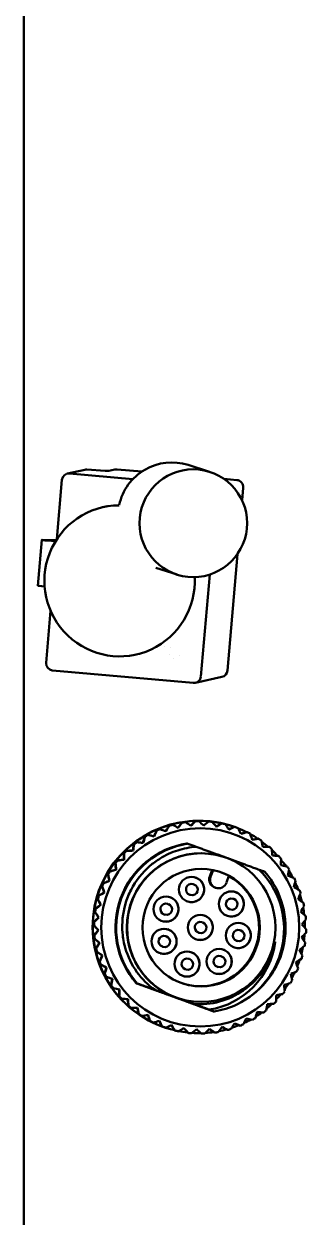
# Model space of a CAD drawing. Header units: millimetres. Extents: x 0 to 420, y 0 to 297.
# Drawn here: x 109.87 to 112.72, y 223.89 to 235.93 of the extents above; entities that cross this region are included whole.
import ezdxf

# ---------------------------------------------------------------- set-up
doc = ezdxf.new("R2010")
doc.units = ezdxf.units.MM
doc.header["$LTSCALE"] = 0.75
doc.layers.add('Visible', color=7, linetype='Continuous', lineweight=50)

msp = doc.modelspace()

# ---------------------------------------------------------------- linework, layer by layer
at = {"layer": 'Visible'}
for p, q in [((109.871, 257.455), (109.871, 207.455)), ((110.489, 231.433), (110.312, 231.394)), ((110.694, 231.423), (110.509, 231.435)), ((110.792, 231.434), (110.73, 231.421)), ((110.814, 231.436), (111.063, 231.414)), ((111.531, 231.482), (111.747, 231.413)), ((110.205, 230.732), (110.257, 231.33)), ((110.974, 231.339), (110.334, 231.395)), ((111.896, 231.34), (112.023, 231.329)), ((112.088, 231.252), (112.077, 231.125)), ((110.714, 231.065), (110.674, 231.056)), ((110.052, 230.726), (110.012, 230.263)), ((110.199, 230.723), (110.057, 230.726)), ((110.118, 230.718), (110.183, 230.713)), ((110.183, 230.713), (110.182, 230.695)), ((110.183, 230.713), (110.192, 230.712)), ((112.03, 230.583), (111.928, 229.406)), ((111.205, 230.443), (111.42, 230.375)), ((111.661, 229.347), (111.75, 230.376)), ((110.079, 230.256), (110.082, 230.255)), ((110.097, 229.485), (110.142, 230.01)), ((111.238, 229.652), (111.238, 229.652)), ((111.238, 229.652), (111.238, 229.652)), ((111.288, 229.647), (111.288, 229.647)), ((111.288, 229.647), (111.288, 229.647)), ((111.358, 229.641), (111.358, 229.641)), ((111.358, 229.641), (111.358, 229.641)), ((111.044, 229.577), (111.004, 229.568)), ((111.098, 229.591), (111.098, 229.591)), ((111.098, 229.591), (111.098, 229.591)), ((111.348, 229.569), (111.348, 229.569)), ((111.348, 229.569), (111.348, 229.569)), ((111.379, 229.531), (111.379, 229.531)), ((111.445, 229.561), (111.445, 229.561)), ((111.445, 229.561), (111.445, 229.561)), ((110.162, 229.408), (111.584, 229.282)), ((111.873, 229.343), (111.606, 229.283)), ((111.215, 227.794), (111.212, 227.794)), ((111.245, 227.808), (111.247, 227.807)), ((111.305, 227.786), (111.316, 227.805)), ((111.341, 227.841), (111.338, 227.842)), ((111.372, 227.851), (111.374, 227.85)), ((111.43, 227.822), (111.443, 227.839)), ((111.472, 227.872), (111.469, 227.873)), ((111.504, 227.878), (111.506, 227.877)), ((111.558, 227.842), (111.572, 227.857)), ((111.605, 227.886), (111.603, 227.887)), ((111.638, 227.888), (111.64, 227.887)), ((111.687, 227.845), (111.703, 227.858)), ((111.74, 227.884), (111.737, 227.885)), ((111.772, 227.881), (111.775, 227.88)), ((111.816, 227.833), (111.834, 227.843)), ((111.873, 227.865), (111.871, 227.865)), ((111.905, 227.858), (111.907, 227.857)), ((111.961, 227.812), (111.942, 227.804)), ((112.003, 227.829), (112, 227.829)), ((111.011, 227.676), (111.013, 227.675)), ((111.075, 227.669), (111.053, 227.672)), ((111.075, 227.669), (111.081, 227.69)), ((111.096, 227.731), (111.093, 227.732)), ((111.124, 227.749), (111.126, 227.749)), ((111.186, 227.735), (111.165, 227.74)), ((111.186, 227.735), (111.195, 227.755)), ((111.189, 227.734), (111.186, 227.735)), ((112.083, 227.766), (112.064, 227.76)), ((112.127, 227.777), (112.124, 227.778)), ((112.179, 227.701), (112.199, 227.704)), ((112.244, 227.71), (112.241, 227.711)), ((110.886, 227.563), (110.883, 227.564)), ((110.908, 227.589), (110.911, 227.588)), ((110.973, 227.59), (110.951, 227.59)), ((110.976, 227.612), (110.973, 227.59)), ((110.976, 227.59), (110.973, 227.59)), ((110.985, 227.654), (110.983, 227.654)), ((111.078, 227.668), (111.075, 227.669)), ((111.52, 227.662), (111.52, 227.662)), ((111.521, 227.662), (111.521, 227.662)), ((111.522, 227.662), (111.522, 227.662)), ((111.524, 227.661), (111.523, 227.661)), ((111.525, 227.661), (111.524, 227.661)), ((111.526, 227.661), (111.525, 227.661)), ((111.527, 227.66), (111.526, 227.66)), ((112.286, 227.628), (112.306, 227.628)), ((112.351, 227.629), (112.349, 227.63)), ((110.798, 227.461), (110.796, 227.462)), ((110.817, 227.49), (110.82, 227.489)), ((110.881, 227.499), (110.859, 227.496)), ((110.881, 227.499), (110.882, 227.521)), ((110.884, 227.498), (110.881, 227.499)), ((111.887, 227.529), (111.889, 227.528)), ((112.383, 227.542), (112.402, 227.54)), ((112.447, 227.535), (112.445, 227.536)), ((112.468, 227.444), (112.487, 227.44)), ((112.531, 227.43), (112.529, 227.431)), ((110.724, 227.349), (110.721, 227.35)), ((110.739, 227.38), (110.742, 227.379)), ((110.802, 227.398), (110.78, 227.392)), ((110.802, 227.398), (110.8, 227.419)), ((110.805, 227.397), (110.802, 227.398)), ((111.75, 227.328), (111.774, 227.395)), ((111.758, 227.325), (111.783, 227.393)), ((111.944, 227.335), (111.919, 227.267)), ((110.664, 227.228), (110.662, 227.229)), ((110.676, 227.261), (110.678, 227.261)), ((110.684, 227.168), (110.676, 227.189)), ((110.736, 227.287), (110.715, 227.278)), ((110.736, 227.287), (110.731, 227.308)), ((110.738, 227.286), (110.736, 227.287)), ((111.59, 227.249), (111.583, 227.252)), ((111.813, 227.214), (111.805, 227.217)), ((110.62, 227.101), (110.618, 227.102)), ((110.628, 227.136), (110.63, 227.135)), ((110.684, 227.168), (110.665, 227.157)), ((110.687, 227.167), (110.684, 227.168)), ((111.556, 227.143), (111.549, 227.145)), ((111.992, 227.103), (111.985, 227.105)), ((110.593, 226.969), (110.59, 226.97)), ((110.596, 227.005), (110.598, 227.004)), ((110.647, 227.044), (110.63, 227.031)), ((110.647, 227.044), (110.637, 227.064)), ((110.65, 227.043), (110.647, 227.044)), ((111.331, 227.051), (111.324, 227.053)), ((111.958, 226.996), (111.951, 226.999)), ((110.582, 226.835), (110.58, 226.836)), ((110.581, 226.871), (110.583, 226.871)), ((110.627, 226.917), (110.611, 226.901)), ((110.627, 226.917), (110.614, 226.935)), ((110.63, 226.916), (110.627, 226.917)), ((111.298, 226.944), (111.291, 226.947)), ((111.678, 226.867), (111.671, 226.869)), ((110.582, 226.737), (110.585, 226.736)), ((110.622, 226.788), (110.608, 226.804)), ((110.622, 226.788), (110.609, 226.77)), ((110.625, 226.787), (110.622, 226.788)), ((111.312, 226.726), (111.304, 226.728)), ((111.645, 226.76), (111.638, 226.762)), ((112.063, 226.785), (112.055, 226.787)), ((110.588, 226.701), (110.586, 226.702)), ((110.601, 226.603), (110.603, 226.603)), ((110.618, 226.674), (110.634, 226.659)), ((110.634, 226.659), (110.623, 226.64)), ((110.637, 226.658), (110.634, 226.659)), ((111.278, 226.619), (111.271, 226.621)), ((112.029, 226.678), (112.022, 226.681)), ((110.611, 226.568), (110.608, 226.569)), ((110.636, 226.474), (110.638, 226.473)), ((110.662, 226.533), (110.644, 226.545)), ((110.662, 226.533), (110.653, 226.513)), ((110.665, 226.532), (110.662, 226.533)), ((111.544, 226.497), (111.537, 226.5)), ((111.869, 226.523), (111.862, 226.525)), ((110.65, 226.44), (110.648, 226.44)), ((110.705, 226.411), (110.686, 226.421)), ((110.687, 226.349), (110.689, 226.348)), ((110.705, 226.411), (110.699, 226.39)), ((110.708, 226.41), (110.705, 226.411)), ((111.51, 226.391), (111.503, 226.393)), ((111.835, 226.416), (111.828, 226.419)), ((110.705, 226.317), (110.703, 226.318)), ((110.764, 226.296), (110.743, 226.303)), ((110.753, 226.232), (110.755, 226.231)), ((110.764, 226.296), (110.76, 226.274)), ((110.766, 226.295), (110.764, 226.296)), ((111.008, 226.252), (111.008, 226.252)), ((111.009, 226.252), (111.009, 226.252)), ((111.01, 226.252), (111.01, 226.252)), ((111.011, 226.252), (111.011, 226.251)), ((111.012, 226.251), (111.012, 226.251)), ((111.013, 226.251), (111.013, 226.251)), ((111.014, 226.251), (111.014, 226.25)), ((110.775, 226.202), (110.773, 226.203)), ((110.833, 226.124), (110.836, 226.123)), ((110.836, 226.189), (110.835, 226.167)), ((111.749, 225.983), (111.122, 226.211)), ((111.259, 226.161), (111.259, 226.161)), ((111.26, 226.161), (111.26, 226.161)), ((111.261, 226.161), (111.261, 226.161)), ((111.262, 226.16), (111.262, 226.16)), ((111.263, 226.16), (111.263, 226.16)), ((111.264, 226.16), (111.264, 226.16)), ((111.265, 226.159), (111.265, 226.159)), ((111.266, 226.159), (111.266, 226.159)), ((110.859, 226.097), (110.857, 226.098)), ((110.921, 226.091), (110.923, 226.07)), ((110.927, 226.027), (110.929, 226.026)), ((110.955, 226.003), (110.953, 226.004)), ((111.018, 226.005), (111.022, 225.984)), ((111.436, 226.098), (111.438, 226.097)), ((111.536, 226.06), (111.536, 226.06)), ((111.537, 226.06), (111.537, 226.06)), ((111.538, 226.06), (111.538, 226.06)), ((111.539, 226.059), (111.539, 226.059)), ((111.54, 226.059), (111.54, 226.059)), ((111.541, 226.059), (111.542, 226.059)), ((111.542, 226.058), (111.543, 226.058)), ((111.543, 226.058), (111.544, 226.058)), ((111.031, 225.942), (111.034, 225.942)), ((111.063, 225.922), (111.06, 225.923)), ((111.125, 225.932), (111.131, 225.912)), ((111.146, 225.872), (111.148, 225.871)), ((111.24, 225.873), (111.249, 225.854)), ((111.788, 225.969), (111.788, 225.969)), ((111.789, 225.968), (111.789, 225.969)), ((111.79, 225.968), (111.79, 225.968)), ((111.791, 225.968), (111.791, 225.968)), ((111.792, 225.968), (111.792, 225.968)), ((111.793, 225.967), (111.793, 225.967)), ((111.794, 225.967), (111.794, 225.967)), ((111.179, 225.855), (111.177, 225.856)), ((111.268, 225.816), (111.271, 225.815)), ((111.362, 225.828), (111.373, 225.812)), ((111.397, 225.776), (111.399, 225.775)), ((111.488, 225.8), (111.501, 225.785)), ((111.529, 225.752), (111.531, 225.751)), ((111.617, 225.787), (111.631, 225.774)), ((111.663, 225.745), (111.666, 225.745)), ((111.746, 225.791), (111.762, 225.78)), ((111.798, 225.755), (111.8, 225.755)), ((111.874, 225.811), (111.891, 225.802)), ((111.929, 225.782), (111.932, 225.781)), ((111.999, 225.847), (112.017, 225.84)), ((112.057, 225.825), (112.059, 225.824))]:
    msp.add_line(p, q, dxfattribs=at)
for centre, radius in [((111.584, 230.894), 0.544), ((111.566, 227.198), 0.127), ((111.308, 227), 0.127), ((111.968, 227.052), 0.127), ((111.655, 226.815), 0.127), ((112.039, 226.734), 0.127), ((111.288, 226.675), 0.127), ((111.845, 226.472), 0.127), ((111.52, 226.446), 0.127)]:
    msp.add_circle(centre, radius, dxfattribs=at)
at = {"layer": 'Visible', "extrusion": (0, 0, -1)}
msp.add_circle((-111.664, 226.813), 0.593, dxfattribs=at)
msp.add_arc((-110.504, 231.363), 0.0714, 77.4897, 93.7479, dxfattribs=at)
at = {"layer": 'Visible'}
for centre, radius, start, end in [((110.75, 232.147), 0.726, 265.5584, 268.7375), ((111.367, 230.963), 0.544, 72.51, 167.7974), ((110.327, 231.325), 0.0708, 87.4351, 173.8462), ((110.168, 229.478), 0.0708, 176.066, 262.677), ((111.637, 226.821), 1.071, 72.4667, 160.0199), ((111.639, 226.821), 1.071, 72.4667, 160.0199), ((111.64, 226.82), 1.071, 70.3854, 160.02), ((113.185, 226.915), 2.159, 155.9832, 157.1213), ((111.651, 226.817), 1.071, 112.2785, 114.1611), ((113.228, 226.697), 2.209, 148.8015, 149.9146), ((111.651, 226.817), 1.071, 105.0785, 106.961), ((113.271, 226.446), 2.298, 141.6325, 142.7032), ((111.651, 226.817), 1.071, 97.8784, 99.7609), ((113.308, 226.151), 2.434, 134.4758, 135.4875), ((111.651, 226.817), 1.071, 90.6782, 92.5608), ((113.332, 225.794), 2.629, 127.3306, 128.2676), ((111.651, 226.817), 1.071, 83.4781, 85.3606), ((113.333, 225.353), 2.907, 120.1961, 121.0438), ((111.651, 226.817), 1.071, 76.2779, 78.1604), ((113.296, 224.787), 3.307, 113.0711, 113.8167), ((111.651, 226.817), 1.071, 126.6785, 128.5611), ((113.146, 227.111), 2.144, 163.1781, 164.3233), ((111.651, 226.817), 1.071, 119.4786, 121.3611), ((113.197, 224.026), 3.902, 105.9545, 106.5865), ((111.64, 226.82), 1.071, 49.0687, 53.7265), ((111.654, 226.816), 0.857, 98.9895, 221.0777), ((111.654, 226.816), 0.857, 98.9897, 221.0775), ((111.655, 226.815), 0.857, 98.9895, 221.0777), ((111.655, 226.815), 0.857, 98.9897, 221.0775), ((111.656, 226.815), 0.857, 98.9895, 221.0777), ((111.656, 226.815), 0.857, 98.9897, 221.0775), ((111.657, 226.815), 0.857, 98.9895, 221.0777), ((111.657, 226.815), 0.857, 98.9897, 221.0775), ((111.658, 226.814), 0.857, 98.9895, 221.0777), ((111.658, 226.814), 0.857, 98.9897, 221.0775), ((111.659, 226.814), 0.857, 98.9895, 221.0777), ((111.66, 226.814), 0.857, 98.9897, 221.0775), ((111.66, 226.814), 0.857, 98.9895, 221.0777), ((111.661, 226.814), 0.857, 98.9897, 221.0775), ((113.1, 227.472), 2.219, 177.6076, 178.713), ((111.651, 226.817), 1.071, 133.8784, 135.761), ((113.116, 227.293), 2.164, 170.3863, 171.5205), ((111.651, 226.817), 1.071, 141.0783, 142.9608), ((113.102, 227.657), 2.315, 184.8419, 185.9007), ((111.651, 226.817), 1.071, 148.2781, 150.1606), ((113.128, 227.865), 2.461, 192.0886, 193.0839), ((111.81, 223.665), 3.866, 105.4505, 106.0831), ((111.655, 226.815), 0.593, 252.9771, 60.8365), ((111.566, 227.198), 0.127, 252.559, 72.461), ((111.83, 227.299), 0.0857, 160.0195, 252.51), ((111.839, 227.296), 0.0857, 160.0195, 340.0195), ((111.663, 226.813), 0.593, 61.7066, 72.4732), ((111.658, 226.797), 0.843, 295.6268, 45.3733), ((111.66, 226.814), 0.857, 297.8478, 41.0501), ((111.64, 226.82), 1.071, 27.7991, 31.9907), ((111.651, 226.817), 1.071, 155.4779, 157.3604), ((113.184, 228.115), 2.674, 199.347, 200.2628), ((111.973, 224.261), 3.269, 112.6197, 113.3681), ((111.566, 227.198), 0.0559, 72.51, 252.51), ((111.573, 227.196), 0.0559, 252.5103, 72.5087), ((111.637, 226.821), 1.071, 160.0182, 252.5522), ((111.639, 226.821), 1.071, 160.0182, 252.5522), ((111.64, 226.82), 1.071, 160.0181, 256.8259), ((111.651, 226.817), 1.071, 162.6777, 164.5602), ((113.281, 228.437), 2.979, 206.6162, 207.4378), ((112.092, 224.664), 2.873, 119.7921, 120.6442), ((111.307, 227), 0.127, 252.559, 72.461), ((111.968, 227.052), 0.0559, 72.51, 252.51), ((111.968, 227.052), 0.127, 252.559, 72.461), ((111.975, 227.05), 0.0559, 252.5103, 72.5087), ((111.651, 226.817), 1.071, 169.8775, 171.76), ((113.435, 228.881), 3.426, 213.8952, 214.6092), ((112.193, 224.954), 2.6, 126.9683, 127.9102), ((111.307, 227), 0.0559, 72.51, 252.51), ((111.315, 226.998), 0.0559, 252.5103, 72.5087), ((111.651, 226.817), 1.071, 177.0773, 178.9598), ((113.674, 229.544), 4.112, 221.1827, 221.7775), ((112.29, 225.172), 2.41, 134.1485, 135.1651), ((111.654, 226.816), 0.0559, 72.51, 252.51), ((111.654, 226.816), 0.127, 252.559, 72.461), ((111.662, 226.813), 0.0559, 252.5103, 72.5087), ((112.039, 226.734), 0.127, 252.559, 72.461), ((112.389, 225.345), 2.281, 141.333, 142.4081), ((111.651, 226.817), 1.071, 184.2771, 186.1597), ((111.288, 226.675), 0.0559, 72.51, 252.51), ((111.288, 226.675), 0.127, 252.559, 72.461), ((111.295, 226.672), 0.0559, 252.5103, 72.5087), ((112.039, 226.734), 0.0559, 72.51, 252.51), ((112.046, 226.732), 0.0559, 252.5103, 72.5087), ((111.64, 226.82), 1.071, 352.4356, 356.1086), ((112.497, 225.493), 2.198, 148.5222, 149.6384), ((111.651, 226.817), 1.071, 191.477, 193.3596), ((111.621, 226.774), 0.798, 278.9412, 352.4277), ((111.845, 226.472), 0.127, 252.559, 72.461), ((112.616, 225.627), 2.154, 155.7161, 156.8557), ((111.651, 226.817), 1.071, 198.6769, 200.5595), ((111.52, 226.446), 0.0559, 72.51, 252.51), ((111.52, 226.446), 0.127, 252.559, 72.461), ((111.527, 226.444), 0.0559, 252.5103, 72.5087), ((111.845, 226.472), 0.0559, 72.51, 252.51), ((111.852, 226.47), 0.0559, 252.5103, 72.5087), ((112.75, 225.76), 2.145, 162.9148, 164.0597), ((111.651, 226.817), 1.071, 205.8769, 207.7594), ((112.898, 225.902), 2.171, 170.1183, 171.2505), ((111.651, 226.817), 1.071, 213.0769, 214.9595), ((113.065, 226.063), 2.232, 177.3264, 178.4283), ((111.651, 226.817), 1.071, 220.277, 222.1595), ((111.647, 226.811), 0.771, 265.4836, 305.0557), ((111.64, 226.82), 1.071, 316.8172, 320.6009), ((113.25, 226.255), 2.334, 184.5392, 185.5934), ((111.651, 226.817), 1.071, 227.4771, 229.3597), ((113.457, 226.491), 2.487, 191.7563, 192.7465), ((111.651, 226.817), 1.071, 234.6773, 236.5598), ((113.689, 226.792), 2.704, 198.9774, 199.8883), ((111.651, 226.817), 1.071, 241.8774, 243.76), ((113.954, 227.185), 3.015, 206.2022, 207.0198), ((111.651, 226.817), 1.071, 249.0777, 250.9602), ((114.264, 227.72), 3.464, 213.4303, 214.142), ((111.64, 226.82), 1.071, 258.9739, 263.9365), ((114.646, 228.486), 4.146, 220.6613, 221.2563), ((111.64, 226.82), 1.071, 280.7889, 285.2311)]:
    msp.add_arc(centre, radius, start, end, dxfattribs=at)
at = {"layer": 'Visible', "extrusion": (0, 0, -1)}
for centre, major_axis, ratio, start_param, end_param in [((110.807, 231.365), (-0.0155, 0.0697), 0.996754, 0, 0.305433), ((112.017, 231.258), (-0.0155, 0.0697), 0.996754, 0.305433, 1.87623), ((110.084, 230.257), (-0.0723, 0.0062), 0.02421, -1.493913, 0), ((111.858, 229.413), (-0.0155, 0.0697), 0.996754, 1.87623, 3.141593), ((111.654, 226.816), (0, 1), 0.999976, 1.570796333459493, 7.85398164063908), ((111.653, 226.816), (0.758, 0.758), 1, -1.207074, -1.174218), ((111.653, 226.816), (0.758, 0.758), 1, -1.081412, -1.048557), ((111.653, 226.816), (0.758, 0.758), 1, -0.955751, -0.922896), ((111.653, 226.816), (0.758, 0.758), 1, -0.83009, -0.797235), ((111.653, 226.816), (0.758, 0.758), 1, -0.70443, -0.671574), ((111.653, 226.816), (0.758, 0.758), 1, -0.578769, -0.545913), ((111.653, 226.816), (0.758, 0.758), 1, -0.453108, -0.420252), ((111.653, 226.816), (0.758, 0.758), 1, -1.458398, -1.425543), ((111.653, 226.816), (0.758, 0.758), 1, -1.332736, -1.29988), ((111.653, 226.816), (-0.758, 0.758), 1, 1.24335, 1.276206), ((111.653, 226.816), (0.758, 0.758), 1, -0.201784, -0.168928), ((111.662, 226.813), (0, 0.75), 0.999976, 3.490302, 6.588795), ((111.662, 226.813), (0, 0.75), 0.999976, 3.446835, 6.588427), ((111.653, 226.816), (0.758, 0.758), 1, 4.699124, 4.731979), ((111.664, 226.813), (0, 0.75), 0.999976, 1.570796290613891, 7.853981597793477), ((111.653, 226.816), (0.758, 0.758), 1, -0.076121, -0.043265), ((111.653, 226.816), (-0.758, 0.758), 1, 6.144256, 6.177112), ((111.653, 226.816), (0.758, 0.758), 1, 0.049543, 0.082399), ((111.653, 226.816), (0.758, 0.758), 1, 0.175207, 0.208063), ((111.653, 226.816), (0.758, 0.758), 1, 4.447795, 4.480651), ((111.653, 226.816), (0.758, 0.758), 1, 0.300872, 0.333729), ((111.653, 226.816), (0.758, 0.758), 1, 4.322129, 4.354985), ((111.653, 226.816), (0.758, 0.758), 1, 0.426538, 0.459394), ((111.653, 226.816), (0.758, 0.758), 1, 4.196463, 4.22932), ((111.653, 226.816), (0.758, 0.758), 1, 4.070797, 4.103653), ((111.653, 226.816), (0.758, 0.758), 1, 0.552204, 0.585061), ((111.653, 226.816), (0.758, 0.758), 1, 3.94513, 3.977987), ((111.653, 226.816), (0.758, 0.758), 1, 0.677871, 0.710727), ((111.653, 226.816), (0.758, 0.758), 1, 3.819463, 3.85232), ((111.653, 226.816), (0.758, 0.758), 1, 0.803537, 0.836394), ((111.653, 226.816), (0.758, 0.758), 1, 3.693797, 3.726653), ((111.661, 226.813), (0, 0.764), 0.999976, 1.76151, 2.546908), ((111.653, 226.816), (0.758, 0.758), 1, 0.929204, 0.962061), ((111.653, 226.816), (0.758, 0.758), 1, 3.568131, 3.600987), ((111.653, 226.816), (0.758, 0.758), 1, 1.05487, 1.087727), ((111.653, 226.816), (0.758, 0.758), 1, 3.442465, 3.475321), ((111.653, 226.816), (0.758, 0.758), 1, 1.180536, 1.213393), ((111.653, 226.816), (-0.758, 0.758), 1, 4.887596, 4.920452), ((111.653, 226.816), (0.758, 0.758), 1, 1.306202, 1.339058), ((111.653, 226.816), (0.758, 0.758), 1, 3.191135, 3.223991), ((111.662, 226.813), (0.53, 0.53), 1, 2.661078, 2.704913), ((111.653, 226.816), (-0.758, 0.758), 1, 3.002663, 3.035519), ((111.653, 226.816), (0.758, 0.758), 1, 3.065472, 3.098328), ((111.661, 226.814), (0, 0.857), 0.999976, 2.704904, 2.984941), ((111.653, 226.816), (0.758, 0.758), 1, 1.557531, 1.590387), ((111.653, 226.816), (0.758, 0.758), 1, 2.939809, 2.972665), ((111.653, 226.816), (-0.758, 0.758), 1, 4.384943, 4.417799), ((111.653, 226.816), (0.758, 0.758), 1, 1.808857, 1.841713), ((111.653, 226.816), (-0.758, 0.758), 1, 3.253991, 3.286846), ((111.651, 226.817), (0.758, 0.758), 1, 2.688485, 2.72134), ((111.653, 226.816), (0.758, 0.758), 1, 2.688485, 2.72134), ((111.653, 226.816), (0.758, 0.758), 1, 2.562824, 2.595679), ((111.653, 226.816), (0.758, 0.758), 1, 2.437163, 2.470018), ((111.653, 226.816), (0.758, 0.758), 1, 2.311502, 2.344358), ((111.653, 226.816), (0.758, 0.758), 1, 2.185842, 2.218697), ((111.653, 226.816), (0.758, 0.758), 1, 2.060181, 2.093036), ((111.653, 226.816), (0.758, 0.758), 1, 1.934519, 1.967374)]:
    msp.add_ellipse(centre, major_axis=major_axis, ratio=ratio, start_param=start_param, end_param=end_param, dxfattribs=at)
at = {"layer": 'Visible'}
for centre, major_axis, ratio, start_param, end_param in [((110.331, 231.391), (-0.017, 0.0008), 0.250732, 4.544077, 4.742499), ((110.839, 230.312), (-0.165, 0.744), 0.996754, -0.215035, 4.544761), ((110.124, 230.719), (-0.0723, 0.0062), 0.02421, -0.372344, 1.493913), ((110.16, 229.412), (-0.0169, 0.0021), 0.216499, 1.53875, 1.737173), ((111.585, 229.286), (-0.0168, 0.0013), 0.221772, 1.520669, 1.719092), ((111.648, 226.817), (-0.727, 0.727), 1, -0.069721, -0.064783), ((111.648, 226.817), (-0.727, 0.727), 1, 0.937814, 0.942994)]:
    msp.add_ellipse(centre, major_axis=major_axis, ratio=ratio, start_param=start_param, end_param=end_param, dxfattribs=at)
for points in [[(111.044, 229.577), (111.044, 229.577), (111.045, 229.577), (111.045, 229.577)], [(111.189, 227.734), (111.198, 227.754), (111.206, 227.774), (111.215, 227.794)], [(111.247, 227.807), (111.267, 227.8), (111.288, 227.792), (111.308, 227.785)], [(111.308, 227.785), (111.319, 227.804), (111.33, 227.822), (111.341, 227.841)], [(111.374, 227.85), (111.394, 227.841), (111.413, 227.83), (111.432, 227.82)], [(111.432, 227.82), (111.445, 227.838), (111.459, 227.855), (111.472, 227.872)], [(111.506, 227.877), (111.524, 227.865), (111.542, 227.853), (111.56, 227.84)], [(111.56, 227.84), (111.575, 227.856), (111.59, 227.871), (111.605, 227.886)], [(111.64, 227.887), (111.657, 227.873), (111.673, 227.858), (111.689, 227.844)], [(111.689, 227.844), (111.706, 227.857), (111.723, 227.871), (111.74, 227.884)], [(111.775, 227.88), (111.789, 227.864), (111.803, 227.848), (111.818, 227.831)], [(111.818, 227.831), (111.836, 227.842), (111.855, 227.854), (111.873, 227.865)], [(111.907, 227.857), (111.919, 227.839), (111.931, 227.821), (111.944, 227.803)], [(111.944, 227.803), (111.963, 227.811), (111.983, 227.82), (112.003, 227.829)], [(112.036, 227.817), (112.045, 227.797), (112.055, 227.778), (112.065, 227.759)], [(112.036, 227.815), (112.065, 227.804), (112.094, 227.791), (112.122, 227.777)], [(111.013, 227.675), (111.035, 227.673), (111.056, 227.671), (111.078, 227.668)], [(111.078, 227.668), (111.084, 227.689), (111.09, 227.71), (111.096, 227.731)], [(111.126, 227.749), (111.147, 227.744), (111.168, 227.739), (111.189, 227.734)], [(112.065, 227.759), (112.086, 227.765), (112.106, 227.771), (112.127, 227.777)], [(112.158, 227.761), (112.165, 227.741), (112.173, 227.72), (112.18, 227.7)], [(112.159, 227.757), (112.186, 227.743), (112.212, 227.727), (112.237, 227.71)], [(112.18, 227.7), (112.201, 227.703), (112.222, 227.707), (112.244, 227.71)], [(112.273, 227.69), (112.277, 227.669), (112.282, 227.648), (112.286, 227.627)], [(110.884, 227.498), (110.885, 227.52), (110.885, 227.542), (110.886, 227.563)], [(110.911, 227.588), (110.932, 227.589), (110.954, 227.589), (110.976, 227.59)], [(110.976, 227.59), (110.979, 227.611), (110.982, 227.632), (110.985, 227.654)], [(111.52, 227.662), (111.521, 227.662), (111.521, 227.662), (111.521, 227.662)], [(111.521, 227.662), (111.522, 227.662), (111.522, 227.662), (111.522, 227.662)], [(111.522, 227.662), (111.523, 227.662), (111.523, 227.661), (111.523, 227.661)], [(111.524, 227.661), (111.524, 227.661), (111.524, 227.661), (111.524, 227.661)], [(111.525, 227.661), (111.525, 227.661), (111.525, 227.661), (111.525, 227.661)], [(111.526, 227.661), (111.526, 227.661), (111.526, 227.66), (111.526, 227.66)], [(111.527, 227.66), (111.555, 227.65), (111.583, 227.64), (111.612, 227.629)], [(112.286, 227.627), (112.308, 227.627), (112.33, 227.628), (112.351, 227.629)], [(112.377, 227.606), (112.379, 227.584), (112.381, 227.563), (112.383, 227.541)], [(112.378, 227.597), (112.398, 227.578), (112.418, 227.557), (112.437, 227.537)], [(110.805, 227.397), (110.802, 227.418), (110.8, 227.44), (110.798, 227.461)], [(110.82, 227.489), (110.841, 227.492), (110.862, 227.495), (110.884, 227.498)], [(112.383, 227.541), (112.405, 227.539), (112.426, 227.537), (112.447, 227.535)], [(112.471, 227.509), (112.47, 227.487), (112.469, 227.466), (112.468, 227.444)], [(112.468, 227.444), (112.489, 227.439), (112.51, 227.434), (112.531, 227.43)], [(112.47, 227.498), (112.487, 227.477), (112.504, 227.455), (112.519, 227.433)], [(110.738, 227.286), (110.734, 227.307), (110.729, 227.328), (110.724, 227.349)], [(110.742, 227.379), (110.763, 227.385), (110.783, 227.391), (110.805, 227.397)], [(112.25, 227.397), (112.269, 227.39), (112.288, 227.384), (112.306, 227.377)], [(112.551, 227.401), (112.547, 227.38), (112.544, 227.358), (112.54, 227.337)], [(112.54, 227.337), (112.561, 227.329), (112.581, 227.322), (112.601, 227.315)], [(110.687, 227.167), (110.679, 227.188), (110.672, 227.208), (110.664, 227.228)], [(110.678, 227.261), (110.698, 227.269), (110.718, 227.277), (110.738, 227.286)], [(112.617, 227.284), (112.611, 227.263), (112.605, 227.242), (112.599, 227.221)], [(112.599, 227.221), (112.618, 227.212), (112.637, 227.202), (112.656, 227.192)], [(112.613, 227.269), (112.623, 227.246), (112.633, 227.223), (112.642, 227.199)], [(110.65, 227.043), (110.64, 227.063), (110.63, 227.082), (110.62, 227.101)], [(110.63, 227.135), (110.649, 227.146), (110.668, 227.156), (110.687, 227.167)], [(112.668, 227.159), (112.659, 227.139), (112.651, 227.12), (112.642, 227.1)], [(112.642, 227.1), (112.66, 227.088), (112.678, 227.075), (112.696, 227.064)], [(112.661, 227.144), (112.669, 227.121), (112.675, 227.097), (112.681, 227.073)], [(110.63, 226.916), (110.617, 226.934), (110.605, 226.952), (110.593, 226.969)], [(110.598, 227.004), (110.616, 227.017), (110.633, 227.03), (110.65, 227.043)], [(112.703, 227.029), (112.692, 227.011), (112.681, 226.992), (112.67, 226.974)], [(112.67, 226.974), (112.686, 226.959), (112.702, 226.945), (112.718, 226.931)], [(112.694, 227.014), (112.698, 226.99), (112.702, 226.967), (112.704, 226.943)], [(110.625, 226.787), (110.611, 226.803), (110.596, 226.819), (110.582, 226.835)], [(110.583, 226.871), (110.599, 226.886), (110.614, 226.901), (110.63, 226.916)], [(112.722, 226.896), (112.708, 226.879), (112.695, 226.862), (112.682, 226.845)], [(112.682, 226.845), (112.696, 226.829), (112.71, 226.813), (112.724, 226.796)], [(112.71, 226.881), (112.711, 226.858), (112.712, 226.834), (112.711, 226.811)], [(110.585, 226.736), (110.598, 226.753), (110.612, 226.77), (110.625, 226.787)], [(112.723, 226.761), (112.708, 226.746), (112.693, 226.731), (112.677, 226.716)], [(112.677, 226.716), (112.689, 226.698), (112.701, 226.68), (112.713, 226.662)], [(110.637, 226.658), (110.621, 226.673), (110.604, 226.687), (110.588, 226.701)], [(110.603, 226.603), (110.614, 226.621), (110.626, 226.64), (110.637, 226.658)], [(112.708, 226.628), (112.691, 226.615), (112.674, 226.602), (112.657, 226.588)], [(112.657, 226.588), (112.666, 226.569), (112.676, 226.55), (112.686, 226.531)], [(112.692, 226.615), (112.687, 226.593), (112.682, 226.571), (112.677, 226.549)], [(110.665, 226.532), (110.647, 226.544), (110.629, 226.556), (110.611, 226.568)], [(110.638, 226.473), (110.647, 226.492), (110.656, 226.512), (110.665, 226.532)], [(112.676, 226.497), (112.657, 226.486), (112.639, 226.475), (112.62, 226.464)], [(112.658, 226.487), (112.651, 226.465), (112.643, 226.444), (112.635, 226.423)], [(110.708, 226.41), (110.689, 226.42), (110.669, 226.43), (110.65, 226.44)], [(110.689, 226.348), (110.695, 226.369), (110.702, 226.389), (110.708, 226.41)], [(112.628, 226.371), (112.608, 226.363), (112.588, 226.354), (112.568, 226.346)], [(112.568, 226.346), (112.573, 226.325), (112.578, 226.304), (112.582, 226.283)], [(112.609, 226.363), (112.6, 226.343), (112.589, 226.322), (112.578, 226.302)], [(112.62, 226.464), (112.627, 226.444), (112.635, 226.424), (112.642, 226.404)], [(110.766, 226.295), (110.746, 226.302), (110.725, 226.31), (110.705, 226.317)], [(110.755, 226.231), (110.759, 226.252), (110.763, 226.274), (110.766, 226.295)], [(112.564, 226.253), (112.544, 226.247), (112.523, 226.241), (112.502, 226.235)], [(112.502, 226.235), (112.504, 226.213), (112.506, 226.192), (112.508, 226.171)], [(112.545, 226.247), (112.533, 226.228), (112.52, 226.209), (112.507, 226.19)], [(110.839, 226.188), (110.817, 226.193), (110.796, 226.197), (110.775, 226.202)], [(110.836, 226.123), (110.837, 226.145), (110.838, 226.166), (110.839, 226.188)], [(111.122, 226.211), (111.122, 226.211), (111.122, 226.211), (111.122, 226.211)], [(111.197, 226.184), (111.22, 226.176), (111.243, 226.167), (111.266, 226.159)], [(112.423, 226.133), (112.422, 226.111), (112.421, 226.09), (112.421, 226.068)], [(112.487, 226.143), (112.466, 226.14), (112.444, 226.136), (112.423, 226.133)], [(110.924, 226.091), (110.902, 226.093), (110.88, 226.095), (110.859, 226.097)], [(110.929, 226.026), (110.927, 226.048), (110.926, 226.069), (110.924, 226.091)], [(111.02, 226.005), (110.999, 226.004), (110.977, 226.004), (110.955, 226.003)], [(111.034, 225.942), (111.029, 225.963), (111.025, 225.984), (111.02, 226.005)], [(112.331, 226.042), (112.328, 226.021), (112.324, 225.999), (112.321, 225.978)], [(112.378, 226.043), (112.36, 226.027), (112.342, 226.01), (112.324, 225.995)], [(112.396, 226.044), (112.374, 226.043), (112.353, 226.043), (112.331, 226.042)], [(111.127, 225.932), (111.105, 225.929), (111.084, 225.925), (111.063, 225.922)], [(111.148, 225.871), (111.141, 225.891), (111.134, 225.912), (111.127, 225.932)], [(111.242, 225.873), (111.221, 225.867), (111.2, 225.861), (111.179, 225.855)], [(111.271, 225.815), (111.261, 225.834), (111.252, 225.854), (111.242, 225.873)], [(111.749, 225.983), (111.749, 225.983), (111.749, 225.983), (111.749, 225.983)], [(112.117, 225.898), (112.109, 225.878), (112.1, 225.858), (112.092, 225.838)], [(112.166, 225.887), (112.143, 225.874), (112.12, 225.862), (112.097, 225.851)], [(112.18, 225.883), (112.16, 225.888), (112.139, 225.893), (112.117, 225.898)], [(112.229, 225.963), (112.223, 225.942), (112.217, 225.922), (112.211, 225.901)], [(112.277, 225.958), (112.257, 225.944), (112.236, 225.929), (112.215, 225.916)], [(112.293, 225.957), (112.272, 225.959), (112.25, 225.961), (112.229, 225.963)], [(111.301, 225.804), (111.301, 225.804), (111.301, 225.804), (111.301, 225.804)], [(111.363, 225.829), (111.343, 225.82), (111.323, 225.812), (111.304, 225.803)], [(111.399, 225.775), (111.387, 225.793), (111.375, 225.811), (111.363, 225.829)], [(111.489, 225.8), (111.471, 225.789), (111.452, 225.778), (111.433, 225.767)], [(111.531, 225.751), (111.518, 225.768), (111.503, 225.784), (111.489, 225.8)], [(111.618, 225.788), (111.601, 225.774), (111.583, 225.761), (111.566, 225.748)], [(111.66, 225.749), (111.63, 225.748), (111.6, 225.749), (111.57, 225.751)], [(111.666, 225.745), (111.65, 225.759), (111.634, 225.773), (111.618, 225.788)], [(111.747, 225.792), (111.732, 225.776), (111.716, 225.761), (111.701, 225.746)], [(111.792, 225.759), (111.763, 225.755), (111.735, 225.752), (111.706, 225.751)], [(111.8, 225.755), (111.782, 225.767), (111.765, 225.779), (111.747, 225.792)], [(111.875, 225.811), (111.861, 225.794), (111.848, 225.777), (111.835, 225.76)], [(111.932, 225.781), (111.913, 225.791), (111.894, 225.801), (111.875, 225.811)], [(111.999, 225.847), (111.988, 225.828), (111.977, 225.81), (111.966, 225.791)], [(112.047, 225.829), (112.022, 225.819), (111.997, 225.81), (111.972, 225.801)], [(112.059, 225.824), (112.039, 225.832), (112.019, 225.839), (111.999, 225.847)]]:
    msp.add_open_spline(points, degree=3, dxfattribs=at)
for points, knots in [([(111.588, 229.282), (111.596, 229.282), (111.605, 229.283), (111.622, 229.289), (111.63, 229.293), (111.643, 229.305), (111.649, 229.312), (111.657, 229.328), (111.66, 229.336), (111.661, 229.345)], [0.000001, 0.000001, 0.000001, 0.000001, 0.018693, 0.018693, 0.0376466, 0.0376466, 0.05663888, 0.05663888, 0.07529255, 0.07529255, 0.07529255, 0.07529255]), ([(111.053, 227.672), (111.047, 227.672), (111.04, 227.673), (111.03, 227.674), (111.025, 227.675), (111.018, 227.675), (111.015, 227.676), (111.012, 227.676), (111.011, 227.676), (111.011, 227.676)], [0.11394004, 0.11394004, 0.11394004, 0.11394004, 0.12665732, 0.12665732, 0.13689918, 0.13689918, 0.14489147, 0.14489147, 0.15137604, 0.15137604, 0.15137604, 0.15137604]), ([(111.165, 227.74), (111.159, 227.741), (111.152, 227.743), (111.142, 227.745), (111.137, 227.746), (111.13, 227.748), (111.127, 227.748), (111.124, 227.749), (111.124, 227.749), (111.124, 227.749)], [0.11388572, 0.11388572, 0.11388572, 0.11388572, 0.126603, 0.126603, 0.13684486, 0.13684486, 0.14483715, 0.14483715, 0.15132172, 0.15132172, 0.15132172, 0.15132172]), ([(112.241, 227.711), (112.241, 227.711), (112.24, 227.711), (112.237, 227.71), (112.234, 227.71), (112.227, 227.709), (112.222, 227.708), (112.212, 227.706), (112.205, 227.705), (112.199, 227.704)], [0, 0, 0, 0, 0.00648457, 0.00648457, 0.01447686, 0.01447686, 0.02471872, 0.02471872, 0.037436, 0.037436, 0.037436, 0.037436]), ([(111.197, 226.184), (111.126, 226.234), (111.065, 226.295), (110.961, 226.439), (110.922, 226.522), (110.882, 226.658), (110.873, 226.709), (110.86, 226.858), (110.87, 226.958), (110.912, 227.102), (110.932, 227.15), (111.003, 227.287), (111.067, 227.368), (111.177, 227.463), (111.212, 227.488), (111.304, 227.545), (111.364, 227.573), (111.487, 227.612), (111.549, 227.624), (111.612, 227.629)], [-1.364716, -1.364716, -1.364716, -1.364716, -1.185114, -1.185114, -0.996375, -0.996375, -0.888939, -0.888939, -0.682231, -0.682231, -0.57478, -0.57478, -0.359389, -0.359389, -0.270754, -0.270754, -0.132904, -0.132904, -0.000003, -0.000003, -0.000003, -0.000003]), ([(110.951, 227.59), (110.945, 227.59), (110.938, 227.59), (110.927, 227.589), (110.922, 227.589), (110.915, 227.589), (110.912, 227.589), (110.909, 227.589), (110.908, 227.589), (110.908, 227.589)], [0.11389484, 0.11389484, 0.11389484, 0.11389484, 0.12661213, 0.12661213, 0.13685399, 0.13685399, 0.14484627, 0.14484627, 0.15133084, 0.15133084, 0.15133084, 0.15133084]), ([(112.349, 227.63), (112.349, 227.63), (112.348, 227.63), (112.344, 227.63), (112.341, 227.629), (112.334, 227.629), (112.329, 227.629), (112.319, 227.629), (112.312, 227.628), (112.306, 227.628)], [0, 0, 0, 0, 0.00648457, 0.00648457, 0.01447686, 0.01447686, 0.02471872, 0.02471872, 0.037436, 0.037436, 0.037436, 0.037436]), ([(110.859, 227.496), (110.853, 227.495), (110.846, 227.494), (110.836, 227.493), (110.831, 227.492), (110.824, 227.491), (110.821, 227.49), (110.818, 227.49), (110.817, 227.49), (110.817, 227.49)], [0.11389484, 0.11389484, 0.11389484, 0.11389484, 0.12661213, 0.12661213, 0.13685399, 0.13685399, 0.14484627, 0.14484627, 0.15133084, 0.15133084, 0.15133084, 0.15133084]), ([(112.445, 227.536), (112.445, 227.536), (112.444, 227.536), (112.441, 227.536), (112.438, 227.537), (112.431, 227.537), (112.426, 227.538), (112.415, 227.539), (112.408, 227.539), (112.402, 227.54)], [0, 0, 0, 0, 0.00648457, 0.00648457, 0.01447686, 0.01447686, 0.02471872, 0.02471872, 0.037436, 0.037436, 0.037436, 0.037436]), ([(112.529, 227.431), (112.529, 227.431), (112.528, 227.431), (112.525, 227.432), (112.522, 227.432), (112.515, 227.434), (112.51, 227.435), (112.5, 227.437), (112.493, 227.439), (112.487, 227.44)], [0, 0, 0, 0, 0.00648457, 0.00648457, 0.01447686, 0.01447686, 0.02471872, 0.02471872, 0.037436, 0.037436, 0.037436, 0.037436]), ([(110.586, 226.702), (110.586, 226.702), (110.586, 226.701), (110.589, 226.699), (110.591, 226.697), (110.596, 226.693), (110.6, 226.689), (110.608, 226.682), (110.613, 226.678), (110.618, 226.674)], [0, 0, 0, 0, 0.00648457, 0.00648457, 0.01447686, 0.01447686, 0.02471872, 0.02471872, 0.037436, 0.037436, 0.037436, 0.037436]), ([(110.608, 226.569), (110.608, 226.569), (110.609, 226.569), (110.612, 226.567), (110.614, 226.565), (110.62, 226.561), (110.624, 226.558), (110.633, 226.553), (110.639, 226.549), (110.644, 226.545)], [0, 0, 0, 0, 0.00648457, 0.00648457, 0.01447686, 0.01447686, 0.02471872, 0.02471872, 0.037436, 0.037436, 0.037436, 0.037436]), ([(110.648, 226.44), (110.648, 226.44), (110.648, 226.44), (110.651, 226.439), (110.654, 226.437), (110.66, 226.434), (110.665, 226.432), (110.674, 226.427), (110.68, 226.424), (110.686, 226.421)], [0, 0, 0, 0, 0.00648457, 0.00648457, 0.01447686, 0.01447686, 0.02471872, 0.02471872, 0.037436, 0.037436, 0.037436, 0.037436]), ([(110.703, 226.318), (110.703, 226.318), (110.703, 226.317), (110.706, 226.316), (110.709, 226.315), (110.716, 226.313), (110.721, 226.311), (110.73, 226.308), (110.737, 226.305), (110.743, 226.303)], [0, 0, 0, 0, 0.00648457, 0.00648457, 0.01447686, 0.01447686, 0.02471872, 0.02471872, 0.037436, 0.037436, 0.037436, 0.037436]), ([(111.26, 226.161), (111.217, 226.176), (111.175, 226.192), (111.091, 226.222), (111.049, 226.237), (111.008, 226.252)], [-0.1920934, -0.1920934, -0.1920934, -0.1920934, -0.0960172, -0.0960172, -0.000001, -0.000001, -0.000001, -0.000001]), ([(111.008, 226.252), (111.049, 226.238), (111.091, 226.222), (111.175, 226.192), (111.217, 226.177), (111.259, 226.161)], [-0.1905471, -0.1905471, -0.1905471, -0.1905471, -0.0953098, -0.0953098, 0, 0, 0, 0]), ([(111.261, 226.161), (111.218, 226.176), (111.176, 226.191), (111.092, 226.222), (111.05, 226.237), (111.009, 226.252)], [-0.1920934, -0.1920934, -0.1920934, -0.1920934, -0.0960177, -0.0960177, -0.000001, -0.000001, -0.000001, -0.000001]), ([(111.009, 226.252), (111.05, 226.237), (111.092, 226.222), (111.176, 226.192), (111.218, 226.176), (111.26, 226.161)], [-0.1905471, -0.1905471, -0.1905471, -0.1905471, -0.0953098, -0.0953098, 0, 0, 0, 0]), ([(111.262, 226.16), (111.219, 226.176), (111.177, 226.191), (111.093, 226.222), (111.051, 226.237), (111.01, 226.252)], [-0.1920934, -0.1920934, -0.1920934, -0.1920934, -0.0960177, -0.0960177, -0.000001, -0.000001, -0.000001, -0.000001]), ([(111.01, 226.252), (111.051, 226.237), (111.093, 226.222), (111.177, 226.191), (111.219, 226.176), (111.261, 226.161)], [-0.1905471, -0.1905471, -0.1905471, -0.1905471, -0.0953098, -0.0953098, 0, 0, 0, 0]), ([(111.011, 226.252), (111.052, 226.237), (111.094, 226.221), (111.178, 226.191), (111.22, 226.176), (111.262, 226.16)], [-0.1905471, -0.1905471, -0.1905471, -0.1905471, -0.0953093, -0.0953093, 0, 0, 0, 0]), ([(111.263, 226.16), (111.22, 226.175), (111.178, 226.191), (111.094, 226.221), (111.053, 226.236), (111.011, 226.251)], [-0.1920934, -0.1920934, -0.1920934, -0.1920934, -0.0960172, -0.0960172, -0.000001, -0.000001, -0.000001, -0.000001]), ([(111.264, 226.16), (111.222, 226.175), (111.179, 226.19), (111.095, 226.221), (111.054, 226.236), (111.012, 226.251)], [-0.1920934, -0.1920934, -0.1920934, -0.1920934, -0.0960172, -0.0960172, -0.000001, -0.000001, -0.000001, -0.000001]), ([(111.012, 226.251), (111.053, 226.236), (111.095, 226.221), (111.179, 226.191), (111.221, 226.175), (111.263, 226.16)], [-0.1905471, -0.1905471, -0.1905471, -0.1905471, -0.0953093, -0.0953093, 0, 0, 0, 0]), ([(111.265, 226.159), (111.223, 226.175), (111.18, 226.19), (111.096, 226.221), (111.055, 226.236), (111.013, 226.251)], [-0.1920934, -0.1920934, -0.1920934, -0.1920934, -0.0960177, -0.0960177, -0.000001, -0.000001, -0.000001, -0.000001]), ([(111.013, 226.251), (111.054, 226.236), (111.096, 226.221), (111.18, 226.19), (111.222, 226.175), (111.264, 226.16)], [-0.1905471, -0.1905471, -0.1905471, -0.1905471, -0.0953098, -0.0953098, 0, 0, 0, 0]), ([(111.014, 226.251), (111.055, 226.236), (111.097, 226.22), (111.181, 226.19), (111.223, 226.175), (111.265, 226.159)], [-0.1905471, -0.1905471, -0.1905471, -0.1905471, -0.0953098, -0.0953098, 0, 0, 0, 0]), ([(111.266, 226.159), (111.224, 226.174), (111.181, 226.19), (111.097, 226.22), (111.056, 226.236), (111.014, 226.25)], [-0.1920935, -0.1920935, -0.1920935, -0.1920935, -0.0960173, -0.0960173, -0.000001, -0.000001, -0.000001, -0.000001]), ([(111.259, 226.161), (111.236, 226.17), (111.213, 226.178), (111.167, 226.195), (111.144, 226.203), (111.122, 226.211)], [-0.1040904, -0.1040904, -0.1040904, -0.1040904, -0.0520408, -0.0520408, -0.000001, -0.000001, -0.000001, -0.000001]), ([(111.749, 225.983), (111.714, 225.996), (111.679, 226.009), (111.608, 226.034), (111.572, 226.047), (111.536, 226.06)], [-0.1613625, -0.1613625, -0.1613625, -0.1613625, -0.0807013, -0.0807013, 0, 0, 0, 0]), ([(111.536, 226.06), (111.579, 226.045), (111.621, 226.03), (111.705, 225.999), (111.747, 225.984), (111.788, 225.969)], [-0.1920935, -0.1920935, -0.1920935, -0.1920935, -0.0960168, -0.0960168, -0.000001, -0.000001, -0.000001, -0.000001]), ([(111.788, 225.969), (111.747, 225.984), (111.706, 225.999), (111.622, 226.029), (111.58, 226.045), (111.537, 226.06)], [-0.1905471, -0.1905471, -0.1905471, -0.1905471, -0.0953098, -0.0953098, 0, 0, 0, 0]), ([(111.537, 226.06), (111.58, 226.045), (111.622, 226.029), (111.706, 225.999), (111.748, 225.984), (111.789, 225.969)], [-0.1920934, -0.1920934, -0.1920934, -0.1920934, -0.0960172, -0.0960172, -0.000001, -0.000001, -0.000001, -0.000001]), ([(111.789, 225.968), (111.748, 225.983), (111.707, 225.999), (111.623, 226.029), (111.581, 226.044), (111.538, 226.06)], [-0.1905471, -0.1905471, -0.1905471, -0.1905471, -0.0953098, -0.0953098, 0, 0, 0, 0]), ([(111.538, 226.06), (111.581, 226.044), (111.623, 226.029), (111.707, 225.998), (111.749, 225.983), (111.79, 225.968)], [-0.1920934, -0.1920934, -0.1920934, -0.1920934, -0.0960177, -0.0960177, -0.000001, -0.000001, -0.000001, -0.000001]), ([(111.79, 225.968), (111.749, 225.983), (111.708, 225.998), (111.624, 226.029), (111.582, 226.044), (111.539, 226.059)], [-0.1905471, -0.1905471, -0.1905471, -0.1905471, -0.0953098, -0.0953098, 0, 0, 0, 0]), ([(111.539, 226.059), (111.582, 226.044), (111.624, 226.029), (111.708, 225.998), (111.75, 225.983), (111.791, 225.968)], [-0.1920934, -0.1920934, -0.1920934, -0.1920934, -0.0960172, -0.0960172, -0.000001, -0.000001, -0.000001, -0.000001]), ([(111.791, 225.968), (111.75, 225.983), (111.709, 225.998), (111.625, 226.028), (111.583, 226.044), (111.54, 226.059)], [-0.1905471, -0.1905471, -0.1905471, -0.1905471, -0.0953098, -0.0953098, 0, 0, 0, 0]), ([(111.54, 226.059), (111.583, 226.044), (111.625, 226.028), (111.709, 225.998), (111.751, 225.983), (111.792, 225.968)], [-0.1920934, -0.1920934, -0.1920934, -0.1920934, -0.0960172, -0.0960172, -0.000001, -0.000001, -0.000001, -0.000001]), ([(111.792, 225.968), (111.751, 225.982), (111.71, 225.998), (111.626, 226.028), (111.584, 226.043), (111.541, 226.059)], [-0.1905471, -0.1905471, -0.1905471, -0.1905471, -0.0953098, -0.0953098, 0, 0, 0, 0]), ([(111.542, 226.059), (111.584, 226.043), (111.626, 226.028), (111.71, 225.997), (111.752, 225.982), (111.793, 225.967)], [-0.1920934, -0.1920934, -0.1920934, -0.1920934, -0.0960172, -0.0960172, -0.000001, -0.000001, -0.000001, -0.000001]), ([(111.793, 225.967), (111.752, 225.982), (111.711, 225.997), (111.627, 226.028), (111.585, 226.043), (111.542, 226.058)], [-0.1905471, -0.1905471, -0.1905471, -0.1905471, -0.0953098, -0.0953098, 0, 0, 0, 0]), ([(111.543, 226.058), (111.585, 226.043), (111.628, 226.028), (111.711, 225.997), (111.753, 225.982), (111.794, 225.967)], [-0.1920934, -0.1920934, -0.1920934, -0.1920934, -0.0960179, -0.0960179, -0.000001, -0.000001, -0.000001, -0.000001]), ([(111.745, 225.985), (111.712, 225.997), (111.678, 226.009), (111.611, 226.034), (111.577, 226.046), (111.543, 226.058)], [-0.1524203, -0.1524203, -0.1524203, -0.1524203, -0.0762277, -0.0762277, 0, 0, 0, 0]), ([(111.544, 226.058), (111.551, 226.056), (111.558, 226.053), (111.572, 226.048), (111.579, 226.045), (111.586, 226.043)], [-0.03196112, -0.03196112, -0.03196112, -0.03196112, -0.01598101, -0.01598101, -0.000001, -0.000001, -0.000001, -0.000001]), ([(111.631, 225.774), (111.636, 225.77), (111.641, 225.765), (111.649, 225.758), (111.653, 225.755), (111.658, 225.75), (111.66, 225.748), (111.663, 225.746), (111.663, 225.745), (111.663, 225.745)], [0.11393092, 0.11393092, 0.11393092, 0.11393092, 0.1266482, 0.1266482, 0.13689006, 0.13689006, 0.14488235, 0.14488235, 0.15136692, 0.15136692, 0.15136692, 0.15136692]), ([(111.762, 225.78), (111.767, 225.776), (111.773, 225.772), (111.782, 225.766), (111.786, 225.763), (111.792, 225.759), (111.794, 225.758), (111.797, 225.756), (111.798, 225.755), (111.798, 225.755)], [0.11394004, 0.11394004, 0.11394004, 0.11394004, 0.12665732, 0.12665732, 0.13689918, 0.13689918, 0.14489147, 0.14489147, 0.15137604, 0.15137604, 0.15137604, 0.15137604]), ([(111.891, 225.802), (111.897, 225.799), (111.903, 225.796), (111.912, 225.791), (111.917, 225.789), (111.923, 225.785), (111.926, 225.784), (111.929, 225.783), (111.929, 225.782), (111.929, 225.782)], [0.11393092, 0.11393092, 0.11393092, 0.11393092, 0.1266482, 0.1266482, 0.13689006, 0.13689006, 0.14488235, 0.14488235, 0.15136692, 0.15136692, 0.15136692, 0.15136692]), ([(112.017, 225.84), (112.022, 225.838), (112.029, 225.836), (112.039, 225.832), (112.044, 225.83), (112.05, 225.828), (112.053, 225.827), (112.056, 225.826), (112.057, 225.825), (112.057, 225.825)], [0.11394004, 0.11394004, 0.11394004, 0.11394004, 0.12665732, 0.12665732, 0.13689918, 0.13689918, 0.14489147, 0.14489147, 0.15137604, 0.15137604, 0.15137604, 0.15137604])]:
    msp.add_open_spline(points, degree=3, knots=knots, dxfattribs=at)
for points, weights in [([(111.908, 227.522), (111.767, 227.573), (111.612, 227.629)], [1.81896527672, 1.81651164714, 1.74095729235]), ([(112.25, 227.397), (112.083, 227.458), (111.932, 227.513)], [1.72742297267, 1.8150004844, 1.81886885254]), ([(111.197, 226.184), (111.303, 226.145), (111.405, 226.108)], [1.78105560749, 1.81904761762, 1.81904761762]), ([(111.405, 226.108), (111.494, 226.076), (111.586, 226.043)], [1.81904761762, 1.81904761762, 1.7900251174]), ([(111.745, 225.985), (111.769, 225.976), (111.794, 225.967)], [1.72381889677, 1.71158426642, 1.69777777647]), ([(111.788, 225.969), (111.788, 225.969), (111.788, 225.969)], [0.965004816712, 0.965001713562, 0.964998613553]), ([(111.789, 225.968), (111.789, 225.968), (111.789, 225.968)], [0.965004816712, 0.965001713562, 0.964998613553]), ([(111.79, 225.968), (111.79, 225.968), (111.79, 225.968)], [0.965004816712, 0.965001713562, 0.964998613553]), ([(111.792, 225.968), (111.791, 225.968), (111.791, 225.968)], [0.965004816712, 0.965001713562, 0.964998613553]), ([(111.793, 225.968), (111.793, 225.968), (111.792, 225.968)], [0.965004816712, 0.965001713562, 0.964998613553]), ([(111.794, 225.967), (111.794, 225.967), (111.793, 225.967)], [0.965004324069, 0.96500146748, 0.964998613553])]:
    msp.add_rational_spline(points, weights, degree=2, dxfattribs=at)

doc.saveas('drawing.dxf')
